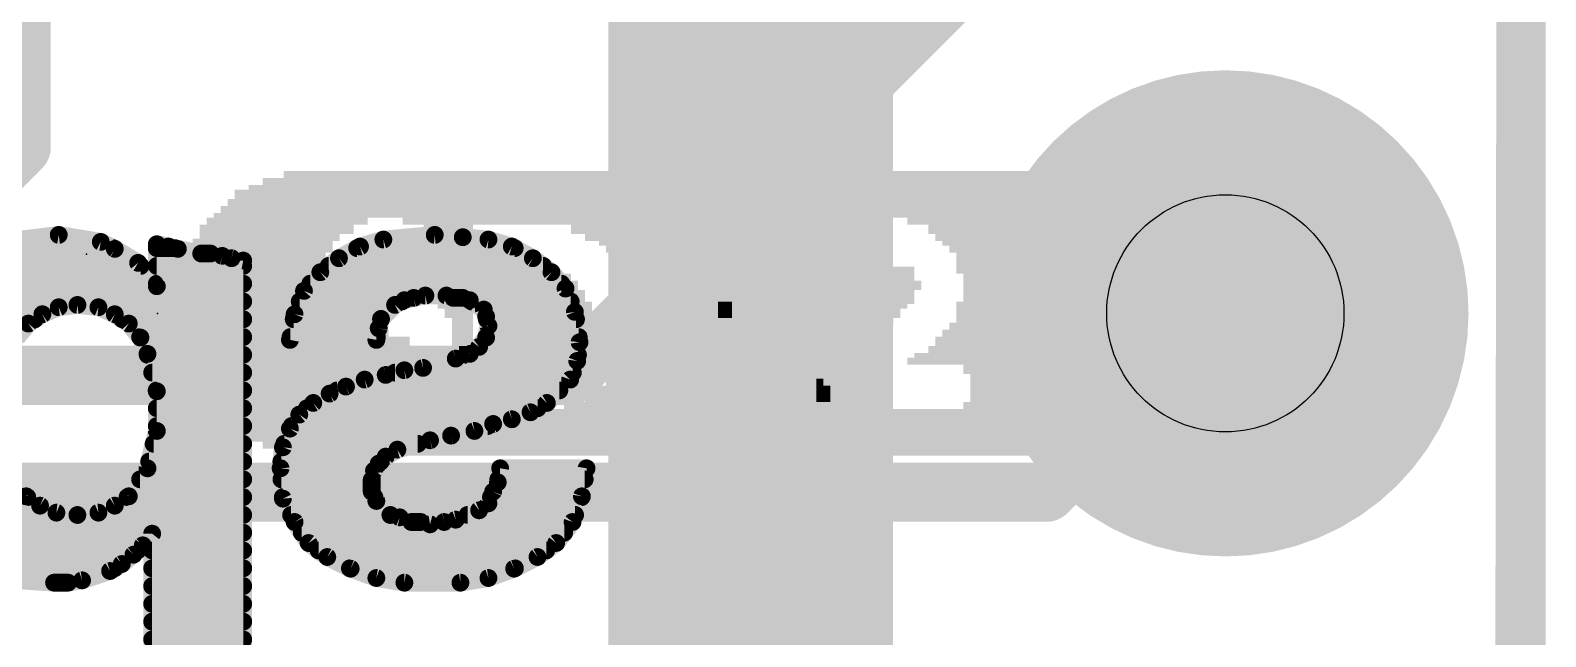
# Model space of a CAD drawing. Extents: x -25 to 82, y -13 to 16.
# Drawn here: x 12.66 to 19.15, y 4.96 to 7.56 of the extents above; entities that cross this region are included whole.
import ezdxf

# ---------------------------------------------------------------- set-up
doc = ezdxf.new("R2010")
doc.units = 0
for name, color, linetype in [('1', 12, 'CONTINUOUS'), ('16', 53, 'CONTINUOUS'), ('17', 254, 'CONTINUOUS'), ('20', 53, 'CONTINUOUS'), ('21', 41, 'CONTINUOUS'), ('22', 40, 'CONTINUOUS'), ('23', 53, 'CONTINUOUS'), ('24', 53, 'CONTINUOUS'), ('29', 253, 'CONTINUOUS'), ('30', 253, 'CONTINUOUS'), ('44', 253, 'CONTINUOUS'), ('51', 53, 'CONTINUOUS')]:
    doc.layers.add(name, color=color, linetype=linetype)

# ---------------------------------------------------------------- blocks, each defined once
blk = doc.blocks.new('RECT')
blk.add_solid([(-0.5, -0.5), (0.5, -0.5), (-0.5, 0.5), (0.5, 0.5)])
blk = doc.blocks.new('ROUNDP')
at = {"const_width": 0.5}
blk.add_lwpolyline([(0, -0.25, 1), (0, 0.25, 1), (0, -0.25)], format="xyb", dxfattribs=at)

msp = doc.modelspace()

# ---------------------------------------------------------------- linework, layer by layer
at = {"layer": '1'}
for points, const_width in [([(19.05, 12.7), (19.05, 0)], 0.2032), ([(14.974, 6.084), (17.78, 8.89)], 0.254), ([(12.6238, 8.548), (12.6238, 7.0612)], 0.254), ([(12.6238, 7.0612), (12.3698, 6.8072)], 0.254), ([(17.014, 5.584), (17.78, 6.35)], 0.254), ([(11.69, 6.084), (14.974, 6.084)], 0.254), ([(11.69, 5.584), (17.014, 5.584)], 0.254)]:
    msp.add_lwpolyline(points, dxfattribs=dict(at, const_width=const_width))
at = {"layer": '1', "const_width": 0.127}
for points in [[(12.6687, 7.0163, 1), (12.5789, 7.1061)], [(12.5603, 7.0612, 1), (12.6873, 7.0612)], [(17.8249, 6.3051, 1), (17.7351, 6.3949)], [(14.9291, 6.1289, 1), (15.0189, 6.0391)], [(14.974, 6.0205, 1), (14.974, 6.1475)], [(17.014, 5.5205, 1), (17.014, 5.6475)], [(16.9691, 5.6289, 1), (17.0589, 5.5391)]]:
    msp.add_lwpolyline(points, format="xyb", dxfattribs=at)
at = {"layer": '16', "const_width": 0.2032}
msp.add_lwpolyline([(19.05, 12.7), (19.05, 0)], dxfattribs=at)
at = {"layer": '20', "const_width": 0.2032}
msp.add_lwpolyline([(19.03, 0), (19.05, 12.7)], dxfattribs=at)
at = {"layer": '22', "const_width": 0.0762}
for points in [[(12.7848, 6.6862), (12.6248, 6.6662)], [(12.9648, 6.6562), (12.7848, 6.6862)], [(13.0248, 6.6262), (12.9648, 6.6562)], [(13.2548, 6.6362), (13.2048, 6.6462)], [(13.2048, 6.6462), (13.2048, 6.4662)], [(14.1748, 6.6662), (14.0748, 6.6362)], [(14.3948, 6.6862), (14.1748, 6.6662)], [(14.5148, 6.6762), (14.3948, 6.6862)], [(14.6248, 6.6662), (14.5148, 6.6762)], [(14.7248, 6.6362), (14.6248, 6.6662)], [(12.5291, 6.6294), (13.0184, 6.6294)], [(13.1248, 6.5662), (13.0248, 6.6262)], [(13.2048, 6.6294), (13.282, 6.6294)], [(13.2948, 6.6262), (13.2548, 6.6362)], [(13.3948, 6.6062), (13.2948, 6.6262)], [(13.4348, 6.6062), (13.3948, 6.6062)], [(13.4848, 6.5962), (13.4348, 6.6062)], [(13.5248, 6.5862), (13.4848, 6.5962)], [(13.5748, 6.5762), (13.5248, 6.5862)], [(13.9848, 6.5862), (13.9048, 6.5262)], [(14.0748, 6.6362), (13.9848, 6.5862)], [(14.0626, 6.6294), (14.737, 6.6294)], [(14.8148, 6.5862), (14.7248, 6.6362)], [(14.8948, 6.5262), (14.8148, 6.5862)], [(12.3958, 6.5532), (13.1352, 6.5532)], [(13.2048, 6.4662), (13.1248, 6.5662)], [(13.2048, 6.5532), (13.5748, 6.5532)], [(13.5748, 4.7362), (13.5748, 6.5762)], [(13.9048, 6.5262), (13.8348, 6.4462)], [(13.9408, 6.5532), (14.8588, 6.5532)], [(14.9548, 6.4562), (14.8948, 6.5262)], [(12.3156, 6.477), (13.1962, 6.477)], [(13.2048, 6.477), (13.5748, 6.477)], [(13.8618, 6.477), (14.937, 6.477)], [(14.9948, 6.3562), (14.9548, 6.4562)], [(12.2625, 6.4008), (13.5748, 6.4008)], [(12.7848, 6.3762), (12.8648, 6.3862)], [(12.8648, 6.3862), (12.9548, 6.3762)], [(13.8348, 6.4462), (13.7948, 6.3462)], [(13.8166, 6.4008), (14.254, 6.4008)], [(14.1648, 6.3262), (14.2248, 6.3862)], [(14.2248, 6.3862), (14.2648, 6.4062)], [(14.2648, 6.4062), (14.3048, 6.4162)], [(14.3048, 6.4162), (14.3548, 6.4262)], [(14.3548, 6.4262), (14.4448, 6.4262)], [(14.4448, 6.4262), (14.4748, 6.4162)], [(14.4748, 6.4162), (14.5148, 6.4162)], [(14.5148, 6.4162), (14.5448, 6.4062)], [(14.5448, 6.4062), (14.6048, 6.3662)], [(14.5529, 6.4008), (14.977, 6.4008)], [(12.2203, 6.3246), (12.6824, 6.3246)], [(12.6548, 6.3062), (12.7148, 6.3462)], [(12.7148, 6.3462), (12.7848, 6.3762)], [(12.9548, 6.3762), (13.0248, 6.3462)], [(13.0248, 6.3462), (13.0848, 6.3062)], [(13.0572, 6.3246), (13.5748, 6.3246)], [(13.7948, 6.3462), (13.7748, 6.2362)], [(13.7909, 6.3246), (14.1644, 6.3246)], [(14.1548, 6.2862), (14.1648, 6.3262)], [(14.6048, 6.3662), (14.6148, 6.3362)], [(14.6148, 6.3362), (14.6248, 6.2962)], [(14.6177, 6.3246), (14.9997, 6.3246)], [(15.0148, 6.2262), (14.9948, 6.3562)], [(12.6048, 6.2462), (12.6548, 6.3062)], [(13.0848, 6.3062), (13.1348, 6.2462)], [(14.1448, 6.2362), (14.1548, 6.2862)], [(14.6248, 6.2962), (14.6148, 6.2462)], [(13.133, 6.2484), (13.5748, 6.2484)], [(13.1348, 6.2462), (13.1648, 6.1762)], [(13.7748, 6.2362), (14.1448, 6.2362)], [(13.777, 6.2484), (14.1472, 6.2484)], [(14.5848, 6.2062), (14.5448, 6.1762)], [(14.6148, 6.2462), (14.5848, 6.2062)], [(14.6152, 6.2484), (15.0114, 6.2484)], [(15.0048, 6.1462), (15.0148, 6.2262)], [(13.1648, 6.1762), (13.2048, 6.0162)], [(13.1658, 6.1722), (13.5748, 6.1722)], [(14.4848, 6.1562), (14.3448, 6.1162)], [(14.5448, 6.1762), (14.4848, 6.1562)], [(14.5328, 6.1722), (15.0081, 6.1722)], [(14.9748, 6.0662), (15.0048, 6.1462)], [(13.1849, 6.096), (13.5748, 6.096)], [(14.0948, 6.0662), (14.0148, 6.0362)], [(14.1848, 6.0862), (14.0948, 6.0662)], [(14.2648, 6.1062), (14.1848, 6.0862)], [(14.224, 6.096), (14.986, 6.096)], [(14.3448, 6.1162), (14.2648, 6.1062)], [(14.8748, 5.9662), (14.9748, 6.0662)], [(13.2039, 6.0198), (13.5748, 6.0198)], [(13.2048, 6.0162), (13.2048, 5.8462)], [(13.9448, 6.0062), (13.8748, 5.9662)], [(14.0148, 6.0362), (13.9448, 6.0062)], [(13.9765, 6.0198), (14.9284, 6.0198)], [(13.2048, 5.9436), (13.5748, 5.9436)], [(13.8748, 5.9662), (13.8148, 5.9162)], [(13.8477, 5.9436), (14.8353, 5.9436)], [(14.8048, 5.9262), (14.8748, 5.9662)], [(13.2048, 5.8674), (13.5748, 5.8674)], [(13.8148, 5.9162), (13.7748, 5.8562)], [(13.7823, 5.8674), (14.6213, 5.8674)], [(14.5648, 5.8462), (14.6448, 5.8762)], [(14.6448, 5.8762), (14.7248, 5.8962)], [(14.7248, 5.8962), (14.8048, 5.9262)], [(13.2048, 5.8462), (13.1648, 5.6862)], [(13.7748, 5.8562), (13.7448, 5.7762)], [(14.2348, 5.7662), (14.3748, 5.8062)], [(14.3748, 5.8062), (14.4648, 5.8262)], [(14.4648, 5.8262), (14.5648, 5.8462)], [(13.1911, 5.7912), (13.5748, 5.7912)], [(13.7448, 5.7762), (13.7348, 5.6862)], [(13.7504, 5.7912), (14.3223, 5.7912)], [(14.1848, 5.7362), (14.2348, 5.7662)], [(12.6448, 5.5662), (12.5648, 5.6862)], [(13.1648, 5.6862), (13.0848, 5.5662)], [(13.172, 5.715), (13.5748, 5.715)], [(13.7348, 5.6862), (13.7448, 5.5562)], [(13.738, 5.715), (14.1636, 5.715)], [(14.1248, 5.6362), (14.1348, 5.6762)], [(14.1348, 5.6762), (14.1548, 5.7062)], [(14.1548, 5.7062), (14.1848, 5.7362)], [(14.6748, 5.6862), (14.6648, 5.6262)], [(15.0448, 5.6862), (14.6748, 5.6862)], [(15.0248, 5.5662), (15.0448, 5.6862)], [(13.1332, 5.6388), (13.5748, 5.6388)], [(13.7384, 5.6388), (14.1255, 5.6388)], [(14.1248, 5.5862), (14.1248, 5.6362)], [(14.6648, 5.6262), (14.6448, 5.5862)], [(14.6669, 5.6388), (15.0369, 5.6388)], [(12.3022, 5.5626), (12.6502, 5.5626)], [(12.7048, 5.5262), (12.6448, 5.5662)], [(13.0848, 5.5662), (13.0248, 5.5262)], [(13.0794, 5.5626), (13.5748, 5.5626)], [(13.7443, 5.5626), (14.1366, 5.5626)], [(13.7448, 5.5562), (13.7948, 5.4562)], [(14.1448, 5.5462), (14.1248, 5.5862)], [(14.2048, 5.4862), (14.1448, 5.5462)], [(14.6448, 5.5862), (14.6248, 5.5362)], [(14.6354, 5.5626), (15.0235, 5.5626)], [(14.9848, 5.4562), (15.0248, 5.5662)], [(12.2501, 5.4864), (12.863, 5.4864)], [(12.7748, 5.4962), (12.7048, 5.5262)], [(12.8648, 5.4862), (12.7748, 5.4962)], [(12.9548, 5.4962), (12.8648, 5.4862)], [(12.8666, 5.4864), (13.5748, 5.4864)], [(13.0248, 5.5262), (12.9548, 5.4962)], [(13.7797, 5.4864), (14.2046, 5.4864)], [(14.2448, 5.4762), (14.2048, 5.4862)], [(14.5848, 5.5062), (14.4848, 5.4662)], [(14.5353, 5.4864), (14.9958, 5.4864)], [(14.6248, 5.5362), (14.5848, 5.5062)], [(13.7948, 5.4562), (13.8548, 5.3662)], [(14.2948, 5.4562), (14.2448, 5.4762)], [(14.3348, 5.4562), (14.2948, 5.4562)], [(14.3748, 5.4462), (14.3348, 5.4562)], [(14.4348, 5.4562), (14.3748, 5.4462)], [(14.4848, 5.4662), (14.4348, 5.4562)], [(14.9148, 5.3662), (14.9848, 5.4562)], [(12.3008, 5.4102), (13.5748, 5.4102)], [(13.1048, 5.3162), (13.1448, 5.3562)], [(13.1448, 5.3562), (13.1848, 5.4062)], [(13.1848, 5.4062), (13.1848, 4.3862)], [(13.8255, 5.4102), (14.949, 5.4102)], [(13.8548, 5.3662), (13.9348, 5.3062)], [(14.8348, 5.3062), (14.9148, 5.3662)], [(12.377, 5.334), (13.1226, 5.334)], [(13.0548, 5.2762), (13.1048, 5.3162)], [(13.1848, 5.334), (13.5748, 5.334)], [(13.8977, 5.334), (14.8719, 5.334)], [(13.9348, 5.3062), (14.0348, 5.2562)], [(14.7348, 5.2562), (14.8348, 5.3062)], [(12.4825, 5.2578), (13.0241, 5.2578)], [(12.8848, 5.2062), (13.0048, 5.2462)], [(13.0048, 5.2462), (13.0548, 5.2762)], [(13.1848, 5.2578), (13.5748, 5.2578)], [(14.0316, 5.2578), (14.738, 5.2578)], [(14.0348, 5.2562), (14.1448, 5.2162)], [(14.6248, 5.2162), (14.7348, 5.2562)], [(12.6148, 5.2062), (12.7648, 5.1962)], [(12.7648, 5.1962), (12.8248, 5.1962)], [(12.8248, 5.1962), (12.8848, 5.2062)], [(13.1848, 5.1816), (13.5748, 5.1816)], [(14.1448, 5.2162), (14.2648, 5.1962)], [(14.2648, 5.1962), (14.5048, 5.1962)], [(14.5048, 5.1962), (14.6248, 5.2162)], [(13.1848, 5.1054), (13.5748, 5.1054)], [(13.1848, 5.0292), (13.5748, 5.0292)], [(13.1848, 4.953), (13.5748, 4.953)]]:
    msp.add_lwpolyline(points, dxfattribs=at)
at = {"layer": '22', "const_width": 0.0381}
for points in [[(12.7879, 6.705, 1), (12.7817, 6.6674)], [(12.7872, 6.6673, 1), (12.7824, 6.7051)], [(12.9733, 6.6732, 1), (12.9563, 6.6392)], [(12.9617, 6.6374, 1), (12.9679, 6.675)], [(13.2085, 6.6649, 1), (13.2011, 6.6275)], [(13.2239, 6.6462, 1), (13.1858, 6.6462)], [(14.1731, 6.6852, 1), (14.1765, 6.6472)], [(14.1803, 6.648, 1), (14.1693, 6.6844)], [(14.3964, 6.7052, 1), (14.3932, 6.6672)], [(14.3965, 6.6672, 1), (14.3931, 6.7052)], [(14.5165, 6.6952, 1), (14.5131, 6.6572)], [(14.5132, 6.6572, 1), (14.5164, 6.6952)], [(14.6303, 6.6844, 1), (14.6193, 6.648)], [(14.6231, 6.6472, 1), (14.6265, 6.6852)], [(13.0346, 6.6425, 1), (13.015, 6.6099)], [(13.0163, 6.6092, 1), (13.0333, 6.6432)], [(13.0184, 6.6104, 1), (13.0184, 6.6485)], [(13.2048, 6.6485, 1), (13.2048, 6.6104)], [(13.2594, 6.6547, 1), (13.2502, 6.6177)], [(13.2511, 6.6175, 1), (13.2585, 6.6549)], [(13.2985, 6.6449, 1), (13.2911, 6.6075)], [(13.282, 6.6104, 1), (13.282, 6.6485)], [(13.2902, 6.6077, 1), (13.2994, 6.6447)], [(13.3948, 6.6253, 1), (13.3948, 6.5872)], [(13.3911, 6.5875, 1), (13.3985, 6.6249)], [(13.4385, 6.6249, 1), (13.4311, 6.5875)], [(13.4348, 6.5872, 1), (13.4348, 6.6253)], [(13.4894, 6.6147, 1), (13.4802, 6.5777)], [(13.4811, 6.5775, 1), (13.4885, 6.6149)], [(13.5285, 6.6049, 1), (13.5211, 6.5675)], [(13.5202, 6.5677, 1), (13.5294, 6.6047)], [(13.9755, 6.6029, 1), (13.9941, 6.5695)], [(13.9962, 6.571, 1), (13.9734, 6.6014)], [(14.0626, 6.6485, 1), (14.0626, 6.6104)], [(14.0693, 6.6544, 1), (14.0803, 6.618)], [(14.0841, 6.6195, 1), (14.0655, 6.6529)], [(14.7341, 6.6529, 1), (14.7155, 6.6195)], [(14.7193, 6.618, 1), (14.7303, 6.6544)], [(14.737, 6.6104, 1), (14.737, 6.6485)], [(14.8262, 6.6014, 1), (14.8034, 6.571)], [(14.8055, 6.5695, 1), (14.8241, 6.6029)], [(13.1397, 6.5781, 1), (13.1099, 6.5543)], [(13.115, 6.5499, 1), (13.1346, 6.5825)], [(13.1352, 6.5342, 1), (13.1352, 6.5723)], [(13.2048, 6.5723, 1), (13.2048, 6.5342)], [(13.5939, 6.5762, 1), (13.5558, 6.5762)], [(13.5711, 6.5575, 1), (13.5785, 6.5949)], [(13.5748, 6.5342, 1), (13.5748, 6.5723)], [(13.8934, 6.5414, 1), (13.9162, 6.511)], [(13.9191, 6.5137, 1), (13.8905, 6.5387)], [(13.9408, 6.5723, 1), (13.9408, 6.5342)], [(14.8588, 6.5342, 1), (14.8588, 6.5723)], [(14.9093, 6.5386, 1), (14.8803, 6.5138)], [(14.8834, 6.511, 1), (14.9062, 6.5414)], [(13.2048, 6.4961, 1), (13.2048, 6.458)], [(13.1899, 6.4543, 1), (13.2197, 6.4781)], [(13.1962, 6.458, 1), (13.1962, 6.4961)], [(13.5748, 6.458, 1), (13.5748, 6.4961)], [(13.8618, 6.4961, 1), (13.8618, 6.458)], [(14.9725, 6.4633, 1), (14.9371, 6.4491)], [(14.937, 6.458, 1), (14.937, 6.4961)], [(12.8669, 6.4051, 1), (12.8627, 6.3673)], [(12.8672, 6.3673, 1), (12.8624, 6.4051)], [(13.1858, 6.4662, 1), (13.2239, 6.4662)], [(13.5748, 6.3818, 1), (13.5748, 6.4199)], [(13.8166, 6.4199, 1), (13.8166, 6.3818)], [(13.8205, 6.4587, 1), (13.8491, 6.4337)], [(13.8525, 6.4391, 1), (13.8171, 6.4533)], [(14.2383, 6.3727, 1), (14.2113, 6.3997)], [(14.2602, 6.4247, 1), (14.2694, 6.3877)], [(14.254, 6.3818, 1), (14.254, 6.4199)], [(14.2733, 6.3892, 1), (14.2563, 6.4232)], [(14.3011, 6.4349, 1), (14.3085, 6.3975)], [(14.3094, 6.3977, 1), (14.3002, 6.4347)], [(14.3548, 6.4453, 1), (14.3548, 6.4072)], [(14.3585, 6.4075, 1), (14.3511, 6.4449)], [(14.4508, 6.4443, 1), (14.4388, 6.4081)], [(14.4448, 6.4072, 1), (14.4448, 6.4453)], [(14.4748, 6.4352, 1), (14.4748, 6.3971)], [(14.4688, 6.3981, 1), (14.4808, 6.4343)], [(14.5208, 6.4343, 1), (14.5088, 6.3981)], [(14.5148, 6.3971, 1), (14.5148, 6.4352)], [(14.5554, 6.4221, 1), (14.5342, 6.3903)], [(14.5529, 6.4199, 1), (14.5529, 6.3818)], [(14.5388, 6.3881, 1), (14.5508, 6.4243)], [(14.9403, 6.4438, 1), (14.9693, 6.4686)], [(14.977, 6.3818, 1), (14.977, 6.4199)], [(12.6824, 6.3056, 1), (12.6824, 6.3437)], [(12.7073, 6.3637, 1), (12.7223, 6.3287)], [(12.7254, 6.3303, 1), (12.7042, 6.3621)], [(12.7824, 6.3951, 1), (12.7872, 6.3573)], [(12.7923, 6.3587, 1), (12.7773, 6.3937)], [(12.9623, 6.3937, 1), (12.9473, 6.3587)], [(12.9527, 6.3573, 1), (12.9569, 6.3951)], [(13.0354, 6.3621, 1), (13.0142, 6.3303)], [(13.0173, 6.3287, 1), (13.0323, 6.3637)], [(13.0572, 6.3437, 1), (13.0572, 6.3056)], [(13.5748, 6.3056, 1), (13.5748, 6.3437)], [(13.7909, 6.3437, 1), (13.7909, 6.3056)], [(13.7771, 6.3533, 1), (13.8125, 6.3391)], [(13.8135, 6.3428, 1), (13.7761, 6.3496)], [(14.1513, 6.3397, 1), (14.1783, 6.3127)], [(14.1833, 6.3216, 1), (14.1463, 6.3308)], [(14.1644, 6.3056, 1), (14.1644, 6.3437)], [(14.2163, 6.4032, 1), (14.2333, 6.3692)], [(14.6229, 6.3722, 1), (14.5867, 6.3602)], [(14.5942, 6.3503, 1), (14.6154, 6.3821)], [(14.6333, 6.3408, 1), (14.5963, 6.3316)], [(14.5967, 6.3302, 1), (14.6329, 6.3422)], [(14.6177, 6.3437, 1), (14.6177, 6.3056)], [(15.0136, 6.3591, 1), (14.976, 6.3533)], [(14.9771, 6.3491, 1), (15.0125, 6.3633)], [(14.9997, 6.3056, 1), (14.9997, 6.3437)], [(12.6442, 6.3221, 1), (12.6654, 6.2903)], [(12.6694, 6.294, 1), (12.6402, 6.3184)], [(13.0994, 6.3184, 1), (13.0702, 6.294)], [(13.0742, 6.2903, 1), (13.0954, 6.3221)], [(14.1363, 6.2908, 1), (14.1733, 6.2816)], [(14.1735, 6.2825, 1), (14.1361, 6.2899)], [(14.6435, 6.2925, 1), (14.6061, 6.2999)], [(14.6063, 6.2916, 1), (14.6433, 6.3008)], [(13.133, 6.2675, 1), (13.133, 6.2294)], [(13.1523, 6.2537, 1), (13.1173, 6.2387)], [(13.1202, 6.234, 1), (13.1494, 6.2584)], [(13.5748, 6.2294, 1), (13.5748, 6.2675)], [(13.7748, 6.2553, 1), (13.7748, 6.2172)], [(13.7561, 6.2396, 1), (13.7935, 6.2328)], [(13.777, 6.2675, 1), (13.777, 6.2294)], [(14.1261, 6.2399, 1), (14.1635, 6.2325)], [(14.1448, 6.2172, 1), (14.1448, 6.2553)], [(14.1472, 6.2294, 1), (14.1472, 6.2675)], [(14.5696, 6.2176, 1), (14.6, 6.1948)], [(14.5962, 6.191, 1), (14.5734, 6.2214)], [(14.5961, 6.2499, 1), (14.6335, 6.2425)], [(14.6152, 6.2675, 1), (14.6152, 6.2294)], [(14.63, 6.2348, 1), (14.5996, 6.2576)], [(15.0337, 6.2238, 1), (14.9959, 6.2286)], [(14.996, 6.2233, 1), (15.0336, 6.2291)], [(15.0114, 6.2294, 1), (15.0114, 6.2675)], [(13.1833, 6.1808, 1), (13.1463, 6.1716)], [(13.1658, 6.1913, 1), (13.1658, 6.1532)], [(13.1473, 6.1687, 1), (13.1823, 6.1837)], [(13.5748, 6.1532, 1), (13.5748, 6.1913)], [(14.4788, 6.1743, 1), (14.4908, 6.1381)], [(14.49, 6.1379, 1), (14.4796, 6.1745)], [(14.5328, 6.1913, 1), (14.5328, 6.1532)], [(14.5334, 6.1914, 1), (14.5562, 6.161)], [(14.5508, 6.1581, 1), (14.5388, 6.1943)], [(14.9859, 6.1486, 1), (15.0237, 6.1438)], [(15.0226, 6.1395, 1), (14.987, 6.1529)], [(15.0081, 6.1532, 1), (15.0081, 6.1913)], [(13.1849, 6.1151, 1), (13.1849, 6.077)], [(13.5748, 6.077, 1), (13.5748, 6.1151)], [(14.0907, 6.0848, 1), (14.0989, 6.0476)], [(14.1015, 6.0484, 1), (14.0881, 6.084)], [(14.1802, 6.1047, 1), (14.1894, 6.0677)], [(14.1889, 6.0676, 1), (14.1807, 6.1048)], [(14.224, 6.1151, 1), (14.224, 6.077)], [(14.2624, 6.1251, 1), (14.2672, 6.0873)], [(14.2694, 6.0877, 1), (14.2602, 6.1247)], [(14.3396, 6.1345, 1), (14.35, 6.0979)], [(14.3472, 6.0973, 1), (14.3424, 6.1351)], [(14.9883, 6.0527, 1), (14.9613, 6.0797)], [(14.986, 6.077, 1), (14.986, 6.1151)], [(13.2039, 6.0389, 1), (13.2039, 6.0008)], [(13.2239, 6.0162, 1), (13.1858, 6.0162)], [(13.1863, 6.0116, 1), (13.2233, 6.0208)], [(13.5748, 6.0008, 1), (13.5748, 6.0389)], [(13.9373, 6.0237, 1), (13.9523, 5.9887)], [(13.9543, 5.9897, 1), (13.9353, 6.0227)], [(13.9765, 6.0389, 1), (13.9765, 6.0008)], [(14.0081, 6.054, 1), (14.0215, 6.0184)], [(14.0223, 6.0187, 1), (14.0073, 6.0537)], [(14.9284, 6.0008, 1), (14.9284, 6.0389)], [(14.957, 6.0729, 1), (14.9926, 6.0595)], [(13.2048, 5.9627, 1), (13.2048, 5.9245)], [(13.5748, 5.9245, 1), (13.5748, 5.9627)], [(13.8477, 5.9627, 1), (13.8477, 5.9245)], [(13.8653, 5.9827, 1), (13.8843, 5.9497)], [(13.887, 5.9516, 1), (13.8626, 5.9808)], [(14.8353, 5.9245, 1), (14.8353, 5.9627)], [(14.8613, 5.9797, 1), (14.8883, 5.9527)], [(14.8843, 5.9497, 1), (14.8653, 5.9827)], [(13.2048, 5.8864, 1), (13.2048, 5.8483)], [(13.5748, 5.8483, 1), (13.5748, 5.8864)], [(13.7823, 5.8864, 1), (13.7823, 5.8483)], [(13.8026, 5.9308, 1), (13.827, 5.9016)], [(13.8307, 5.9056, 1), (13.7989, 5.9268)], [(14.6213, 5.8483, 1), (14.6213, 5.8864)], [(14.6402, 5.8947, 1), (14.6494, 5.8577)], [(14.6515, 5.8584, 1), (14.6381, 5.894)], [(14.7181, 5.914, 1), (14.7315, 5.8784)], [(14.7294, 5.8777, 1), (14.7202, 5.9147)], [(14.7953, 5.9427, 1), (14.8143, 5.9097)], [(14.8115, 5.9084, 1), (14.7981, 5.944)], [(13.1858, 5.8462, 1), (13.2239, 5.8462)], [(13.2233, 5.8416, 1), (13.1863, 5.8508)], [(13.7589, 5.8668, 1), (13.7907, 5.8456)], [(13.7926, 5.8495, 1), (13.757, 5.8629)], [(14.3707, 5.8248, 1), (14.3789, 5.7876)], [(14.38, 5.7879, 1), (14.3696, 5.8245)], [(14.4611, 5.8449, 1), (14.4685, 5.8075)], [(14.4689, 5.8076, 1), (14.4607, 5.8448)], [(14.5581, 5.864, 1), (14.5715, 5.8284)], [(14.5685, 5.8275, 1), (14.5611, 5.8649)], [(13.1911, 5.8102, 1), (13.1911, 5.7721)], [(13.5748, 5.7721, 1), (13.5748, 5.8102)], [(13.727, 5.7829, 1), (13.7626, 5.7695)], [(13.7637, 5.7741, 1), (13.7259, 5.7783)], [(13.7504, 5.8102, 1), (13.7504, 5.7721)], [(14.2296, 5.7845, 1), (14.24, 5.7479)], [(14.2446, 5.7499, 1), (14.225, 5.7825)], [(14.3223, 5.7721, 1), (14.3223, 5.8102)], [(13.1807, 5.6756, 1), (13.1489, 5.6968)], [(13.172, 5.734, 1), (13.172, 5.6959)], [(13.5748, 5.6959, 1), (13.5748, 5.734)], [(13.7538, 5.6877, 1), (13.7158, 5.6847)], [(13.738, 5.734, 1), (13.738, 5.6959)], [(14.1533, 5.6716, 1), (14.1163, 5.6808)], [(14.1413, 5.7197, 1), (14.1683, 5.6927)], [(14.1707, 5.6956, 1), (14.1389, 5.7168)], [(14.1636, 5.6959, 1), (14.1636, 5.734)], [(14.175, 5.7525, 1), (14.1946, 5.7199)], [(14.1983, 5.7227, 1), (14.1713, 5.7497)], [(14.6748, 5.7053, 1), (14.6748, 5.6672)], [(14.6936, 5.6831, 1), (14.656, 5.6893)], [(15.0636, 5.6831, 1), (15.026, 5.6893)], [(15.0448, 5.6672, 1), (15.0448, 5.7053)], [(13.1332, 5.6579, 1), (13.1332, 5.6198)], [(13.1463, 5.6908, 1), (13.1833, 5.6816)], [(13.5748, 5.6198, 1), (13.5748, 5.6579)], [(13.7159, 5.6883, 1), (13.7537, 5.6841)], [(13.7384, 5.6579, 1), (13.7384, 5.6198)], [(14.1063, 5.6408, 1), (14.1433, 5.6316)], [(14.1439, 5.6362, 1), (14.1058, 5.6362)], [(14.1189, 5.6868, 1), (14.1507, 5.6656)], [(14.1255, 5.6198, 1), (14.1255, 5.6579)], [(14.646, 5.6293, 1), (14.6836, 5.6231)], [(14.6669, 5.6579, 1), (14.6669, 5.6198)], [(14.6818, 5.6177, 1), (14.6478, 5.6347)], [(15.0369, 5.6198, 1), (15.0369, 5.6579)], [(12.6554, 5.5821, 1), (12.6342, 5.5503)], [(12.6289, 5.5556, 1), (12.6607, 5.5768)], [(12.6502, 5.5436, 1), (12.6502, 5.5817)], [(13.0794, 5.5817, 1), (13.0794, 5.5436)], [(13.0689, 5.5768, 1), (13.1007, 5.5556)], [(13.0954, 5.5503, 1), (13.0742, 5.5821)], [(13.5748, 5.5436, 1), (13.5748, 5.5817)], [(13.7443, 5.5817, 1), (13.7443, 5.5436)], [(13.7618, 5.5647, 1), (13.7278, 5.5477)], [(14.1418, 5.5947, 1), (14.1078, 5.5777)], [(14.1058, 5.5862, 1), (14.1439, 5.5862)], [(14.1583, 5.5597, 1), (14.1313, 5.5327)], [(14.1366, 5.5436, 1), (14.1366, 5.5817)], [(14.6354, 5.5817, 1), (14.6354, 5.5436)], [(14.6278, 5.5947, 1), (14.6618, 5.5777)], [(14.6625, 5.5791, 1), (14.6271, 5.5933)], [(15.006, 5.5693, 1), (15.0436, 5.5631)], [(15.0427, 5.5597, 1), (15.0069, 5.5727)], [(15.0235, 5.5436, 1), (15.0235, 5.5817)], [(12.7123, 5.5437, 1), (12.6973, 5.5087)], [(12.6942, 5.5103, 1), (12.7154, 5.5421)], [(12.7769, 5.5151, 1), (12.7727, 5.4773)], [(12.7673, 5.4787, 1), (12.7823, 5.5137)], [(12.8627, 5.5051, 1), (12.8669, 5.4673)], [(12.8666, 5.5055, 1), (12.8666, 5.4674)], [(12.8627, 5.4673, 1), (12.8669, 5.5051)], [(12.863, 5.4674, 1), (12.863, 5.5055)], [(12.9473, 5.5137, 1), (12.9623, 5.4787)], [(12.9569, 5.4773, 1), (12.9527, 5.5151)], [(13.0142, 5.5421, 1), (13.0354, 5.5103)], [(13.0323, 5.5087, 1), (13.0173, 5.5437)], [(13.5748, 5.4674, 1), (13.5748, 5.5055)], [(13.7258, 5.5547, 1), (13.7638, 5.5577)], [(13.7797, 5.5055, 1), (13.7797, 5.4674)], [(14.1278, 5.5377, 1), (14.1618, 5.5547)], [(14.2094, 5.5047, 1), (14.2002, 5.4677)], [(14.1913, 5.4727, 1), (14.2183, 5.4997)], [(14.2046, 5.4674, 1), (14.2046, 5.5055)], [(14.5353, 5.5055, 1), (14.5353, 5.4674)], [(14.5734, 5.5214, 1), (14.5962, 5.491)], [(14.5919, 5.4885, 1), (14.5777, 5.5239)], [(14.6071, 5.5433, 1), (14.6425, 5.5291)], [(14.6362, 5.521, 1), (14.6134, 5.5514)], [(14.9958, 5.4674, 1), (14.9958, 5.5055)], [(13.8107, 5.4668, 1), (13.7789, 5.4456)], [(13.7778, 5.4477, 1), (13.8118, 5.4647)], [(14.2519, 5.4939, 1), (14.2377, 5.4585)], [(14.2402, 5.4577, 1), (14.2494, 5.4947)], [(14.2948, 5.4752, 1), (14.2948, 5.4371)], [(14.2877, 5.4385, 1), (14.3019, 5.4739)], [(14.3394, 5.4747, 1), (14.3302, 5.4377)], [(14.3348, 5.4371, 1), (14.3348, 5.4752)], [(14.3717, 5.465, 1), (14.3779, 5.4274)], [(14.3702, 5.4277, 1), (14.3794, 5.4647)], [(14.4311, 5.4749, 1), (14.4385, 5.4375)], [(14.4379, 5.4374, 1), (14.4317, 5.475)], [(14.4777, 5.4839, 1), (14.4919, 5.4485)], [(14.4885, 5.4475, 1), (14.4811, 5.4849)], [(14.9669, 5.4627, 1), (15.0027, 5.4497)], [(14.9998, 5.4445, 1), (14.9698, 5.4679)], [(13.1299, 5.3681, 1), (13.1597, 5.3443)], [(13.1583, 5.3427, 1), (13.1313, 5.3697)], [(13.2039, 5.4062, 1), (13.1658, 5.4062)], [(13.1997, 5.3943, 1), (13.1699, 5.4181)], [(13.5748, 5.3912, 1), (13.5748, 5.4293)], [(13.8255, 5.4293, 1), (13.8255, 5.3912)], [(13.8662, 5.3814, 1), (13.8434, 5.351)], [(13.8389, 5.3556, 1), (13.8707, 5.3768)], [(14.8998, 5.3779, 1), (14.9298, 5.3545)], [(14.9262, 5.351, 1), (14.9034, 5.3814)], [(14.949, 5.3912, 1), (14.949, 5.4293)], [(13.0913, 5.3297, 1), (13.1183, 5.3027)], [(13.1167, 5.3013, 1), (13.0929, 5.3311)], [(13.1226, 5.315, 1), (13.1226, 5.3531)], [(13.1848, 5.3531, 1), (13.1848, 5.315)], [(13.5748, 5.315, 1), (13.5748, 5.3531)], [(13.8977, 5.3531, 1), (13.8977, 5.315)], [(13.9433, 5.3232, 1), (13.9263, 5.2892)], [(13.9234, 5.291, 1), (13.9462, 5.3214)], [(14.8234, 5.3214, 1), (14.8462, 5.291)], [(14.8433, 5.2892, 1), (14.8263, 5.3232)], [(14.8719, 5.315, 1), (14.8719, 5.3531)], [(12.995, 5.2625, 1), (13.0146, 5.2299)], [(13.0108, 5.2281, 1), (12.9988, 5.2643)], [(13.0241, 5.2388, 1), (13.0241, 5.2769)], [(13.0429, 5.2911, 1), (13.0667, 5.2613)], [(13.0646, 5.2599, 1), (13.045, 5.2925)], [(13.1848, 5.2769, 1), (13.1848, 5.2388)], [(13.5748, 5.2388, 1), (13.5748, 5.2769)], [(14.0316, 5.2769, 1), (14.0316, 5.2388)], [(14.0413, 5.2741, 1), (14.0283, 5.2383)], [(14.0263, 5.2392, 1), (14.0433, 5.2732)], [(14.7263, 5.2732, 1), (14.7433, 5.2392)], [(14.7413, 5.2383, 1), (14.7283, 5.2741)], [(14.738, 5.2388, 1), (14.738, 5.2769)], [(12.7648, 5.2153, 1), (12.7648, 5.1772)], [(12.7635, 5.1772, 1), (12.7661, 5.2152)], [(12.8217, 5.215, 1), (12.8279, 5.1774)], [(12.8248, 5.1772, 1), (12.8248, 5.2153)], [(12.8788, 5.2243, 1), (12.8908, 5.1881)], [(12.8879, 5.1874, 1), (12.8817, 5.225)], [(13.1848, 5.2007, 1), (13.1848, 5.1626)], [(13.5748, 5.1626, 1), (13.5748, 5.2007)], [(14.1479, 5.235, 1), (14.1417, 5.1974)], [(14.1383, 5.1983, 1), (14.1513, 5.2341)], [(14.2648, 5.2153, 1), (14.2648, 5.1772)], [(14.2617, 5.1774, 1), (14.2679, 5.215)], [(14.5017, 5.215, 1), (14.5079, 5.1774)], [(14.5048, 5.1772, 1), (14.5048, 5.2153)], [(14.6183, 5.2341, 1), (14.6313, 5.1983)], [(14.6279, 5.1974, 1), (14.6217, 5.235)], [(13.1848, 5.1245, 1), (13.1848, 5.0864)], [(13.5748, 5.0864, 1), (13.5748, 5.1245)], [(13.1848, 5.0483, 1), (13.1848, 5.0102)], [(13.5748, 5.0102, 1), (13.5748, 5.0483)], [(13.1848, 4.9721, 1), (13.1848, 4.934)], [(13.5748, 4.934, 1), (13.5748, 4.9721)]]:
    msp.add_lwpolyline(points, format="xyb", dxfattribs=at)
at = {"layer": '23'}
msp.add_point((13.208, 6.35), dxfattribs=at)
at = {"layer": '24'}
msp.add_point((12.9032, 6.604), dxfattribs=at)
at = {"layer": '44'}
msp.add_circle((17.78, 6.35), 0.508, dxfattribs=at)

# ---------------------------------------------------------------- block references
at = {"layer": '17', "xscale": 1.8796, "yscale": 1.8796, "rotation": 180}
msp.add_blockref('ROUNDP', (17.78, 6.35), dxfattribs=at)
msp.add_blockref('ROUNDP', (17.78, 6.35), dxfattribs=at)
at = {"layer": '21'}
for p, xscale, yscale in [((15.368, 6.945), 3.24, 0.03), ((15.263, 6.86), 3.45, 0.04), ((15.293, 6.89), 3.39, 0.02), ((15.323, 6.915), 3.33, 0.03), ((15.248, 6.825), 3.48, 0.03), ((13.763, 6.745), 0.69, 0.03), ((15.218, 6.77), 3.54, 0.02), ((15.233, 6.795), 3.51, 0.03), ((15.278, 6.745), 2.04, 0.03), ((16.703, 6.745), 0.57, 0.03), ((13.718, 6.71), 0.66, 0.04), ((13.688, 6.675), 0.6, 0.03), ((14.453, 6.71), 0.21, 0.04), ((14.483, 6.675), 0.15, 0.03), ((15.278, 6.71), 0.6, 0.04), ((15.293, 6.675), 0.51, 0.03), ((15.953, 6.71), 0.51, 0.04), ((15.953, 6.675), 0.45, 0.03), ((16.748, 6.71), 0.48, 0.04), ((16.763, 6.675), 0.45, 0.03), ((13.658, 6.655), 0.6, 0.03), ((13.658, 6.625), 0.6, 0.03), ((14.498, 6.655), 0.12, 0.03), ((14.498, 6.625), 0.12, 0.03), ((15.308, 6.655), 0.42, 0.03), ((15.323, 6.625), 0.39, 0.03), ((15.938, 6.655), 0.42, 0.03), ((15.938, 6.625), 0.36, 0.03), ((16.778, 6.655), 0.42, 0.03), ((16.793, 6.625), 0.39, 0.03), ((13.628, 6.59), 0.6, 0.04), ((13.628, 6.555), 0.6, 0.03), ((14.198, 6.555), 0.12, 0.03), ((14.483, 6.555), 0.15, 0.03), ((14.498, 6.59), 0.12, 0.04), ((15.323, 6.59), 0.33, 0.04), ((15.338, 6.555), 0.3, 0.03), ((15.938, 6.59), 0.36, 0.04), ((15.938, 6.555), 0.3, 0.03), ((16.808, 6.59), 0.36, 0.04), ((16.808, 6.555), 0.36, 0.03), ((13.613, 6.505), 0.63, 0.03), ((13.613, 6.47), 0.63, 0.04), ((13.628, 6.535), 0.6, 0.03), ((14.198, 6.535), 0.18, 0.03), ((14.333, 6.505), 0.45, 0.03), ((14.348, 6.47), 0.42, 0.04), ((14.468, 6.535), 0.18, 0.03), ((14.828, 6.535), 0.18, 0.03), ((14.858, 6.505), 0.24, 0.03), ((14.873, 6.47), 0.27, 0.04), ((15.338, 6.535), 0.3, 0.03), ((15.338, 6.505), 0.24, 0.03), ((15.338, 6.47), 0.24, 0.04), ((15.938, 6.535), 0.3, 0.03), ((15.938, 6.505), 0.3, 0.03), ((15.938, 6.47), 0.24, 0.04), ((16.358, 6.505), 0.18, 0.03), ((16.373, 6.47), 0.21, 0.04), ((16.373, 6.535), 0.15, 0.03), ((16.808, 6.535), 0.36, 0.03), ((16.823, 6.505), 0.33, 0.03), ((16.823, 6.47), 0.33, 0.04), ((13.613, 6.435), 0.63, 0.03), ((14.378, 6.435), 0.36, 0.03), ((14.888, 6.435), 0.3, 0.03), ((15.338, 6.435), 0.18, 0.03), ((15.953, 6.435), 0.27, 0.03), ((16.358, 6.435), 0.18, 0.03), ((16.823, 6.435), 0.33, 0.03), ((13.628, 6.405), 0.66, 0.03), ((13.628, 6.385), 0.66, 0.03), ((13.643, 6.35), 0.69, 0.04), ((14.438, 6.405), 0.24, 0.03), ((14.483, 6.385), 0.15, 0.03), ((14.498, 6.35), 0.12, 0.04), ((14.888, 6.405), 0.3, 0.03), ((14.903, 6.385), 0.33, 0.03), ((14.903, 6.35), 0.33, 0.04), ((15.338, 6.405), 0.18, 0.03), ((15.323, 6.385), 0.15, 0.03), ((15.323, 6.35), 0.15, 0.04), ((15.638, 6.385), 0.06, 0.03), ((15.638, 6.35), 0.06, 0.04), ((15.968, 6.405), 0.24, 0.03), ((15.968, 6.385), 0.24, 0.03), ((16.133, 6.35), 0.51, 0.04), ((16.328, 6.385), 0.18, 0.03), ((16.358, 6.405), 0.18, 0.03), ((16.808, 6.385), 0.36, 0.03), ((16.808, 6.35), 0.36, 0.04), ((16.823, 6.405), 0.33, 0.03), ((13.658, 6.315), 0.72, 0.03), ((13.703, 6.295), 0.81, 0.03), ((14.513, 6.315), 0.09, 0.03), ((14.513, 6.295), 0.09, 0.03), ((14.903, 6.315), 0.33, 0.03), ((14.888, 6.295), 0.3, 0.03), ((15.308, 6.315), 0.12, 0.03), ((15.308, 6.295), 0.12, 0.03), ((15.623, 6.315), 0.09, 0.03), ((15.638, 6.295), 0.12, 0.03), ((16.118, 6.315), 0.48, 0.03), ((16.103, 6.295), 0.39, 0.03), ((16.793, 6.295), 0.39, 0.03), ((16.808, 6.315), 0.36, 0.03), ((13.748, 6.265), 0.9, 0.03), ((13.793, 6.23), 0.99, 0.04), ((14.513, 6.265), 0.09, 0.03), ((14.513, 6.23), 0.09, 0.04), ((14.888, 6.265), 0.3, 0.03), ((14.888, 6.23), 0.3, 0.04), ((15.278, 6.23), 0.12, 0.04), ((15.293, 6.265), 0.09, 0.03), ((16.088, 6.265), 0.36, 0.03), ((16.073, 6.23), 0.27, 0.04), ((16.763, 6.23), 0.45, 0.04), ((16.778, 6.265), 0.42, 0.03), ((13.628, 6.195), 0.66, 0.03), ((13.628, 6.165), 0.6, 0.03), ((14.168, 6.195), 0.24, 0.03), ((14.183, 6.165), 0.21, 0.03), ((14.513, 6.165), 0.09, 0.03), ((14.528, 6.195), 0.06, 0.03), ((14.873, 6.195), 0.27, 0.03), ((14.858, 6.165), 0.24, 0.03), ((15.263, 6.195), 0.09, 0.03), ((15.263, 6.165), 0.09, 0.03), ((16.058, 6.195), 0.24, 0.03), ((16.058, 6.165), 0.18, 0.03), ((16.718, 6.165), 0.54, 0.03), ((16.748, 6.195), 0.48, 0.03), ((13.628, 6.145), 0.6, 0.03), ((13.628, 6.11), 0.6, 0.04), ((14.198, 6.145), 0.18, 0.03), ((14.513, 6.145), 0.09, 0.03), ((14.513, 6.11), 0.09, 0.04), ((14.828, 6.145), 0.12, 0.03), ((15.218, 6.11), 0.12, 0.04), ((15.233, 6.145), 0.09, 0.03), ((15.638, 6.11), 0.3, 0.04), ((16.043, 6.145), 0.15, 0.03), ((16.043, 6.11), 0.09, 0.04), ((16.703, 6.145), 0.57, 0.03), ((16.823, 6.11), 0.33, 0.04), ((13.643, 6.075), 0.57, 0.03), ((13.658, 6.055), 0.6, 0.03), ((13.673, 6.025), 0.57, 0.03), ((14.483, 6.025), 0.15, 0.03), ((14.498, 6.055), 0.12, 0.03), ((14.513, 6.075), 0.09, 0.03), ((15.158, 6.025), 0.18, 0.03), ((15.188, 6.075), 0.12, 0.03), ((15.188, 6.055), 0.12, 0.03), ((15.623, 6.025), 0.39, 0.03), ((15.623, 6.075), 0.33, 0.03), ((15.638, 6.055), 0.36, 0.03), ((16.043, 6.075), 0.09, 0.03), ((16.043, 6.055), 0.03, 0.03), ((16.058, 6.025), 0.06, 0.03), ((16.838, 6.075), 0.3, 0.03), ((16.838, 6.055), 0.3, 0.03), ((16.838, 6.025), 0.3, 0.03), ((13.703, 5.99), 0.63, 0.04), ((13.748, 5.955), 0.66, 0.03), ((14.453, 5.955), 0.27, 0.03), ((14.468, 5.99), 0.18, 0.04), ((15.113, 5.955), 0.33, 0.03), ((15.143, 5.99), 0.21, 0.04), ((15.623, 5.955), 0.45, 0.03), ((15.638, 5.99), 0.42, 0.04), ((16.043, 5.955), 0.15, 0.03), ((16.058, 5.99), 0.06, 0.04), ((16.823, 5.955), 0.33, 0.03), ((16.838, 5.99), 0.3, 0.04), ((15.218, 5.925), 3.54, 0.03), ((15.233, 5.895), 3.51, 0.03), ((15.248, 5.865), 3.48, 0.03), ((15.263, 5.845), 3.45, 0.03), ((15.293, 5.815), 3.39, 0.03), ((15.323, 5.785), 3.33, 0.03), ((15.368, 5.755), 3.24, 0.03)]:
    msp.add_blockref('RECT', p, dxfattribs=dict(at, xscale=xscale, yscale=yscale))
at = {"layer": '22', "xscale": 1.2192, "yscale": 3.7846}
msp.add_blockref('RECT', (15.748, 6.7945), dxfattribs=at)
at = {"layer": '29', "xscale": 2.0828, "yscale": 2.0828, "rotation": 180}
msp.add_blockref('ROUNDP', (17.78, 6.35), dxfattribs=at)
at = {"layer": '30', "xscale": 2.0828, "yscale": 2.0828, "rotation": 180}
msp.add_blockref('ROUNDP', (17.78, 6.35), dxfattribs=at)
at = {"layer": '51', "xscale": 0.508, "yscale": 0.508, "rotation": 90}
msp.add_blockref('RECT', (17.78, 6.35), dxfattribs=at)

doc.saveas('drawing.dxf')
